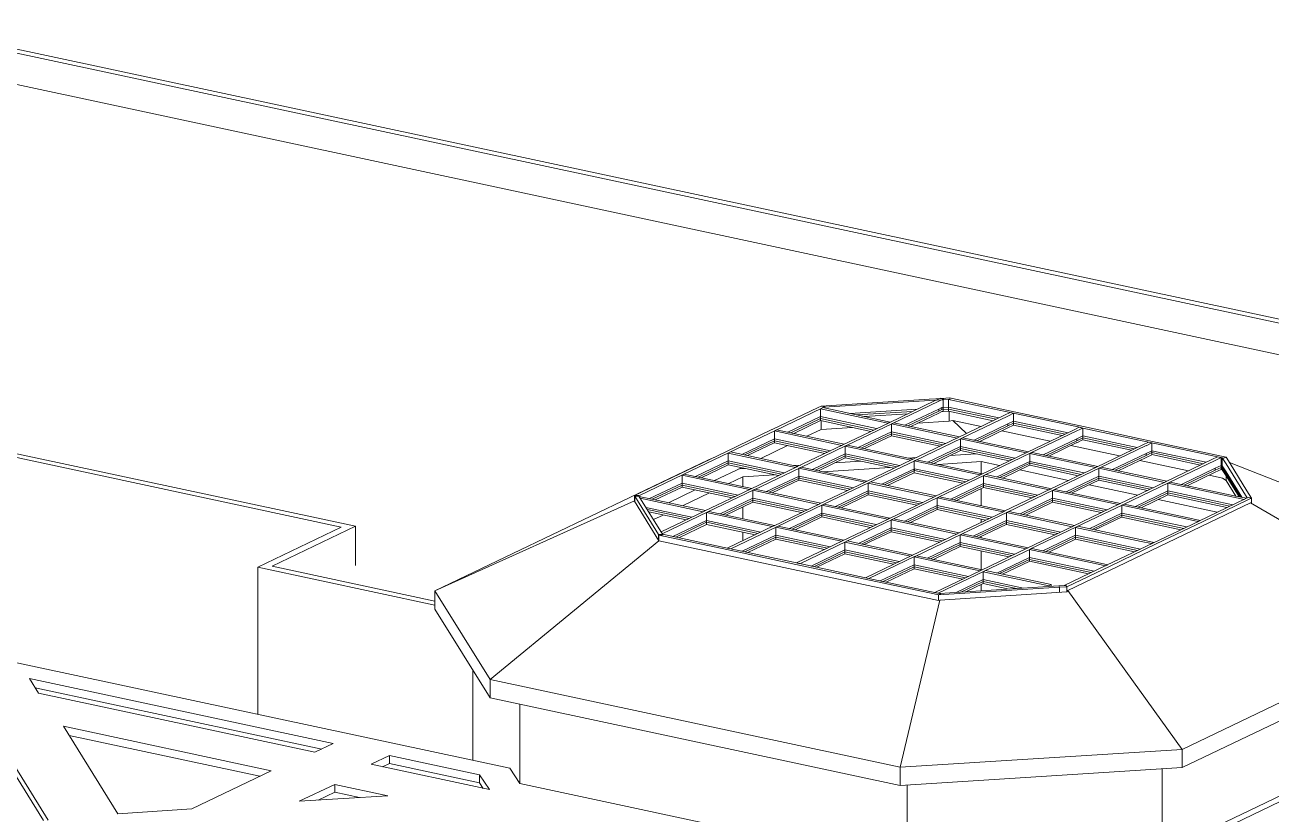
# Model space of a CAD drawing. Header units: millimetres. Extents: x -41144 to 51378, y -11813 to 34443.
# Drawn here: x 27925 to 42914, y -3548 to 5939 of the extents above; entities that cross this region are included whole.
import ezdxf

# ---------------------------------------------------------------- set-up
doc = ezdxf.new("R2010")
doc.units = ezdxf.units.MM
for name, color, linetype, lineweight in [('A-GENM', 13, 'Continuous', 9), ('A-GLAZ-CURT', 52, 'Continuous', 9), ('A-GLAZ-CWMG', 51, 'Continuous', 9), ('A-ROOF', 132, 'Continuous', 9), ('A-WALL', 113, 'Continuous', 9), ('I-WALL', 2, 'Continuous', 9)]:
    doc.layers.add(name, color=color, linetype=linetype, lineweight=lineweight)

# ---------------------------------------------------------------- blocks, each defined once
blk = doc.blocks.new('System Panel - Glazed-153580-3D Section 2')
at = {"layer": 'A-GLAZ-CURT'}
for p, q in [((35948, 21), (35395, 139)), ((35412, 112), (35914, 5))]:
    blk.add_line(p, q, dxfattribs=at)
blk = doc.blocks.new('System Panel - Glazed-153581-3D Section 2')
at = {"layer": 'A-GLAZ-CURT'}
for p, q in [((36125, -17), (35720, -211)), ((35754, -218), (36125, -40)), ((36779, -157), (36125, -17)), ((36125, -40), (36125, -17)), ((36125, -40), (36745, -173))]:
    blk.add_line(p, q, dxfattribs=at)
blk = doc.blocks.new('System Panel - Glazed-153474-3D Section 2')
at = {"layer": 'A-GLAZ-CURT'}
for p, q in [((36957, -195), (36551, -389)), ((36585, -396), (36957, -218)), ((37611, -334), (36957, -195)), ((36957, -218), (36957, -195)), ((36957, -218), (37577, -351))]:
    blk.add_line(p, q, dxfattribs=at)
blk = doc.blocks.new('System Panel - Glazed-153582-3D Section 2')
at = {"layer": 'A-GLAZ-CURT'}
for p, q in [((35829, 432), (35437, 244)), ((35471, 237), (35829, 408)), ((36503, 287), (35829, 432)), ((35829, 408), (35829, 432)), ((35829, 408), (36469, 271))]:
    blk.add_line(p, q, dxfattribs=at)
blk = doc.blocks.new('System Panel - Glazed-153440-3D Section 2')
at = {"layer": 'A-GLAZ-CURT'}
for p, q in [((36681, 249), (36289, 62)), ((36323, 54), (36681, 226)), ((37335, 110), (36681, 249)), ((36681, 226), (36681, 249)), ((36681, 226), (37301, 93))]:
    blk.add_line(p, q, dxfattribs=at)
blk = doc.blocks.new('System Panel - Glazed-153583-3D Section 2')
at = {"layer": 'A-GLAZ-CURT'}
for p, q in [((36384, 698), (35992, 510)), ((36027, 503), (36384, 674)), ((37059, 554), (36384, 698)), ((36384, 674), (36384, 698)), ((36384, 674), (37025, 537))]:
    blk.add_line(p, q, dxfattribs=at)
blk = doc.blocks.new('System Panel - Glazed-153584-3D Section 2')
at = {"layer": 'A-GLAZ-CURT'}
for p, q in [((39451, -728), (39126, -884)), ((39938, -832), (39451, -728)), ((39451, -752), (39451, -728)), ((39183, -880), (39451, -752)), ((39451, -752), (39852, -838))]:
    blk.add_line(p, q, dxfattribs=at)
blk = doc.blocks.new('System Panel - Glazed-153606-3D Section 2')
at = {"layer": 'A-GLAZ-CURT'}
for p, q in [((40007, -462), (39615, -650)), ((39649, -657), (40007, -486)), ((40786, -629), (40007, -462)), ((40007, -486), (40007, -462)), ((40007, -486), (40752, -645))]:
    blk.add_line(p, q, dxfattribs=at)
blk = doc.blocks.new('System Panel - Glazed-153586-3D Section 2')
at = {"layer": 'A-GLAZ-CURT'}
for p, q in [((40562, -196), (40171, -383)), ((40205, -391), (40562, -219)), ((41342, -362), (40562, -196)), ((40562, -219), (40562, -196)), ((40562, -219), (41308, -379))]:
    blk.add_line(p, q, dxfattribs=at)
blk = doc.blocks.new('System Panel - Glazed-153628-3D Section 2')
at = {"layer": 'A-GLAZ-CURT'}
for p, q in [((38659, 1320), (37847, 1268)), ((37933, 1250), (38602, 1293))]:
    blk.add_line(p, q, dxfattribs=at)
blk = doc.blocks.new('System Panel - Glazed-153627-3D Section 2')
at = {"layer": 'A-GLAZ-CURT'}
for p, q in [((38917, 1321), (38511, 1126)), ((38545, 1119), (38917, 1297)), ((38955, 1339), (38917, 1321)), ((38917, 1297), (38917, 1321)), ((38917, 1297), (38955, 1315)), ((39034, 1344), (38955, 1339)), ((38955, 1315), (38955, 1339)), ((38955, 1315), (39034, 1320)), ((39641, 1214), (39034, 1344)), ((39034, 1320), (39034, 1344)), ((39034, 1320), (39607, 1198))]:
    blk.add_line(p, q, dxfattribs=at)
blk = doc.blocks.new('System Panel - Glazed-153626-3D Section 2')
at = {"layer": 'A-GLAZ-CURT'}
for p, q in [((39748, 1143), (39343, 949)), ((39377, 941), (39748, 1119)), ((39818, 1176), (39748, 1143)), ((39748, 1119), (39818, 1153)), ((39748, 1119), (39748, 1143)), ((40472, 1037), (39818, 1176)), ((39818, 1153), (39818, 1176)), ((39818, 1153), (40438, 1020))]:
    blk.add_line(p, q, dxfattribs=at)
blk = doc.blocks.new('System Panel - Glazed-153625-3D Section 2')
at = {"layer": 'A-GLAZ-CURT'}
for p, q in [((42243, 609), (41837, 415)), ((42313, 643), (42243, 609)), ((42243, 586), (42313, 619)), ((42243, 586), (42243, 609)), ((42328, 640), (42313, 643)), ((42313, 619), (42313, 643)), ((42313, 619), (42328, 616)), ((42373, 568), (42328, 640)), ((42328, 616), (42328, 640)), ((42328, 616), (42373, 544)), ((41871, 408), (42243, 586)), ((42564, 260), (42373, 568)), ((42373, 544), (42373, 568)), ((42373, 544), (42547, 263))]:
    blk.add_line(p, q, dxfattribs=at)
blk = doc.blocks.new('Rectangular Mullion - 50 x 150mm-153574-3D Section 2')
at = {"layer": 'A-GLAZ-CWMG'}
for p, q in [((35313, 270), (35327, 248)), ((36112, 100), (35313, 270)), ((36084, 86), (35327, 248)), ((35879, -12), (35429, 84)), ((36112, 100), (36084, 86))]:
    blk.add_line(p, q, dxfattribs=at)
blk = doc.blocks.new('Rectangular Mullion - 50 x 150mm-153491-3D Section 2')
at = {"layer": 'A-GLAZ-CWMG'}
for p, q in [((39707, 1246), (39777, 1280)), ((39748, 1237), (39818, 1271)), ((39777, 1280), (39818, 1271)), ((39818, 1271), (39818, 1176)), ((39817, 1128), (39748, 1095)), ((39818, 1176), (39818, 1129))]:
    blk.add_line(p, q, dxfattribs=at)
blk = doc.blocks.new('Rectangular Mullion - 50 x 150mm-153575-3D Section 2')
at = {"layer": 'A-GLAZ-CWMG'}
for p, q in [((38875, 1424), (38939, 1454)), ((38917, 1415), (38980, 1445)), ((38939, 1454), (38980, 1445)), ((38955, 1291), (38917, 1273))]:
    blk.add_line(p, q, dxfattribs=at)
blk = doc.blocks.new('Rectangular Mullion - 50 x 150mm-153593-3D Section 2')
at = {"layer": 'A-GLAZ-CWMG'}
for p, q in [((38889, -889), (38942, -900)), ((38861, -902), (38914, -914)), ((38942, -900), (38914, -914)), ((38914, -914), (38914, -982))]:
    blk.add_line(p, q, dxfattribs=at)
blk = doc.blocks.new('Rectangular Mullion - 50 x 150mm-153510-3D Section 2')
at = {"layer": 'A-GLAZ-CWMG'}
for p, q in [((40361, -805), (40447, -800)), ((40371, -821), (40361, -805)), ((40371, -821), (40456, -815)), ((40371, -883), (40371, -821)), ((40447, -800), (40456, -815)), ((40456, -815), (40456, -878))]:
    blk.add_line(p, q, dxfattribs=at)
blk = doc.blocks.new('Rectangular Mullion - 50 x 150mm-153479-3D Section 2')
at = {"layer": 'A-GLAZ-CWMG'}
for p, q in [((41646, 446), (42201, 713)), ((41687, 437), (42243, 704)), ((42243, 562), (41906, 400))]:
    blk.add_line(p, q, dxfattribs=at)
blk = doc.blocks.new('Rectangular Mullion - 50 x 150mm-153428-3D Section 2')
at = {"layer": 'A-GLAZ-CWMG'}
for p, q in [((41090, 180), (41646, 446)), ((41132, 171), (41687, 437)), ((41673, 289), (41351, 134))]:
    blk.add_line(p, q, dxfattribs=at)
blk = doc.blocks.new('Rectangular Mullion - 50 x 150mm-153494-3D Section 2')
at = {"layer": 'A-GLAZ-CWMG'}
for p, q in [((38037, -707), (38592, -440)), ((38078, -716), (38634, -449)), ((38620, -598), (38283, -759)), ((38078, -716), (38037, -707))]:
    blk.add_line(p, q, dxfattribs=at)
blk = doc.blocks.new('Rectangular Mullion - 50 x 150mm-V15-3D Section 2')
at = {"layer": 'A-GLAZ-CWMG'}
for p, q in [((36929, -85), (37485, 181)), ((36971, -94), (37526, 172)), ((37512, 24), (37190, -131))]:
    blk.add_line(p, q, dxfattribs=at)
blk = doc.blocks.new('Rectangular Mullion - 50 x 150mm-V16-3D Section 2')
at = {"layer": 'A-GLAZ-CWMG'}
for p, q in [((38868, -884), (39424, -618)), ((38910, -893), (39465, -627)), ((38910, -893), (38868, -884)), ((39451, -776), (39241, -877))]:
    blk.add_line(p, q, dxfattribs=at)
blk = doc.blocks.new('Rectangular Mullion - 50 x 150mm-153452-3D Section 2')
at = {"layer": 'A-GLAZ-CWMG'}
for p, q in [((40936, -557), (41492, -291)), ((40978, -566), (41533, -300))]:
    blk.add_line(p, q, dxfattribs=at)
blk = doc.blocks.new('Rectangular Mullion - 50 x 150mm-153594-3D Section 2')
at = {"layer": 'A-GLAZ-CWMG'}
for p, q in [((38914, -914), (40178, -833)), ((38925, -897), (40168, -817)), ((38914, -914), (38914, -982))]:
    blk.add_line(p, q, dxfattribs=at)
blk = doc.blocks.new('Rectangular Mullion - 50 x 150mm-153595-3D Section 2')
at = {"layer": 'A-GLAZ-CWMG'}
for p, q in [((35551, -194), (36367, -369)), ((35551, -194), (35551, -263)), ((35596, -185), (36394, -355))]:
    blk.add_line(p, q, dxfattribs=at)
blk = doc.blocks.new('Rectangular Mullion - 50 x 150mm-153512-3D Section 2')
at = {"layer": 'A-GLAZ-CWMG'}
for p, q in [((40168, -817), (40361, -805)), ((40178, -833), (40371, -821))]:
    blk.add_line(p, q, dxfattribs=at)
blk = doc.blocks.new('Rectangular Mullion - 50 x 150mm-153596-3D Section 2')
at = {"layer": 'A-GLAZ-CWMG'}
for p, q in [((35546, -186), (35595, -183)), ((35546, -254), (35546, -186)), ((35546, -186), (35551, -194)), ((35600, -191), (35551, -194)), ((35551, -194), (35551, -263)), ((35595, -183), (35600, -191))]:
    blk.add_line(p, q, dxfattribs=at)
blk = doc.blocks.new('Rectangular Mullion - 50 x 150mm-153514-3D Section 2')
at = {"layer": 'A-GLAZ-CWMG'}
for p, q in [((42603, 242), (42638, 259)), ((42638, 259), (42680, 250)), ((42644, 233), (42680, 250)), ((42680, 250), (42680, 189))]:
    blk.add_line(p, q, dxfattribs=at)
blk = doc.blocks.new('Rectangular Mullion - 50 x 150mm-153597-3D Section 2')
at = {"layer": 'A-GLAZ-CWMG'}
for p, q in [((39034, 1438), (39034, 1344)), ((39798, 1275), (39034, 1438)), ((39825, 1288), (39045, 1455)), ((39034, 1344), (39034, 1296)), ((39572, 1181), (39034, 1296))]:
    blk.add_line(p, q, dxfattribs=at)
blk = doc.blocks.new('Rectangular Mullion - 50 x 150mm-153598-3D Section 2')
at = {"layer": 'A-GLAZ-CWMG'}
for p, q in [((42328, 734), (42328, 640)), ((42373, 662), (42328, 734)), ((42328, 640), (42328, 592)), ((42422, 665), (42373, 743)), ((42373, 520), (42328, 592))]:
    blk.add_line(p, q, dxfattribs=at)
blk = doc.blocks.new('Rectangular Mullion - 50 x 150mm-153599-3D Section 2')
at = {"layer": 'A-GLAZ-CWMG'}
for p, q in [((38801, 1440), (37503, 1357)), ((38811, 1424), (37533, 1343)), ((37533, 1343), (37533, 1336)), ((38544, 1265), (38020, 1232))]:
    blk.add_line(p, q, dxfattribs=at)
blk = doc.blocks.new('Rectangular Mullion - 50 x 150mm-153517-3D Section 2')
at = {"layer": 'A-GLAZ-CWMG'}
for p, q in [((35801, 541), (35256, 280)), ((35842, 533), (35309, 277)), ((35829, 384), (35506, 229)), ((35256, 212), (35256, 280))]:
    blk.add_line(p, q, dxfattribs=at)
blk = doc.blocks.new('Rectangular Mullion - 50 x 150mm-153431-3D Section 2')
at = {"layer": 'A-GLAZ-CWMG'}
for p, q in [((37792, 876), (37820, 889)), ((37792, 782), (37792, 876)), ((38582, 707), (37792, 876)), ((37792, 734), (37792, 782)), ((38610, 720), (37820, 889)), ((38377, 609), (37792, 734)), ((38610, 720), (38582, 707))]:
    blk.add_line(p, q, dxfattribs=at)
blk = doc.blocks.new('Rectangular Mullion - 50 x 150mm-153536-3D Section 2')
at = {"layer": 'A-GLAZ-CWMG'}
for p, q in [((42061, -18), (41936, 9)), ((42033, -31), (41908, -4)), ((42061, -18), (42033, -31))]:
    blk.add_line(p, q, dxfattribs=at)
blk = doc.blocks.new('Rectangular Mullion - 50 x 150mm-153576-3D Section 2')
at = {"layer": 'A-GLAZ-CWMG'}
for p, q in [((41118, 165), (41146, 178)), ((41118, 70), (41118, 165)), ((41908, -4), (41118, 165)), ((41936, 9), (41146, 178)), ((41118, 23), (41118, 70)), ((41828, -129), (41118, 23))]:
    blk.add_line(p, q, dxfattribs=at)
blk = doc.blocks.new('Rectangular Mullion - 50 x 150mm-153577-3D Section 2')
at = {"layer": 'A-GLAZ-CWMG'}
for p, q in [((36940, 1058), (36967, 1072)), ((36940, 964), (36940, 1058)), ((37750, 885), (36940, 1058)), ((37778, 898), (36967, 1072)), ((36940, 916), (36940, 964)), ((37545, 787), (36940, 916)), ((37778, 898), (37750, 885))]:
    blk.add_line(p, q, dxfattribs=at)
blk = doc.blocks.new('Rectangular Mullion - 50 x 150mm-V17-3D Section 2')
at = {"layer": 'A-GLAZ-CWMG'}
for p, q in [((42201, 713), (42271, 746)), ((42243, 704), (42313, 737)), ((42271, 746), (42313, 737)), ((42313, 737), (42313, 643)), ((42313, 643), (42313, 595)), ((42313, 595), (42243, 562))]:
    blk.add_line(p, q, dxfattribs=at)
blk = doc.blocks.new('Rectangular Mullion - 50 x 150mm-153518-3D Section 2')
at = {"layer": 'A-GLAZ-CWMG'}
for p, q in [((37503, 1357), (37467, 1340)), ((37503, 1357), (37545, 1348)), ((37545, 1348), (37509, 1331))]:
    blk.add_line(p, q, dxfattribs=at)
blk = doc.blocks.new('Rectangular Mullion - 50 x 150mm-153463-3D Section 2')
at = {"layer": 'A-GLAZ-CWMG'}
for p, q in [((37198, -547), (38030, -724)), ((37226, -533), (38057, -711))]:
    blk.add_line(p, q, dxfattribs=at)
blk = doc.blocks.new('Rectangular Mullion - 50 x 150mm-V18-3D Section 2')
at = {"layer": 'A-GLAZ-CWMG'}
for p, q in [((37467, 1340), (36912, 1074)), ((37509, 1331), (36954, 1065)), ((37495, 1182), (37172, 1028))]:
    blk.add_line(p, q, dxfattribs=at)
blk = doc.blocks.new('Rectangular Mullion - 50 x 150mm-153600-3D Section 2')
at = {"layer": 'A-GLAZ-CWMG'}
for p, q in [((38960, 1450), (38801, 1440)), ((38969, 1434), (38811, 1424)), ((38969, 1292), (38955, 1291))]:
    blk.add_line(p, q, dxfattribs=at)
blk = doc.blocks.new('Rectangular Mullion - 50 x 150mm-153578-3D Section 2')
at = {"layer": 'A-GLAZ-CWMG'}
for p, q in [((35578, -156), (36098, 93)), ((35592, -178), (36139, 84)), ((36125, -65), (35789, -226)), ((35578, -156), (35592, -178))]:
    blk.add_line(p, q, dxfattribs=at)
blk = doc.blocks.new('Rectangular Mullion - 50 x 150mm-153601-3D Section 2')
at = {"layer": 'A-GLAZ-CWMG'}
for p, q in [((35261, 272), (35546, -186)), ((35310, 275), (35595, -183))]:
    blk.add_line(p, q, dxfattribs=at)
blk = doc.blocks.new('Rectangular Mullion - 50 x 150mm-153602-3D Section 2')
at = {"layer": 'A-GLAZ-CWMG'}
for p, q in [((35256, 280), (35305, 284)), ((35256, 212), (35256, 280)), ((35256, 280), (35261, 272)), ((35310, 275), (35261, 272)), ((35261, 272), (35261, 203)), ((35305, 284), (35310, 275))]:
    blk.add_line(p, q, dxfattribs=at)
blk = doc.blocks.new('Rectangular Mullion - 50 x 150mm-153603-3D Section 2')
at = {"layer": 'A-GLAZ-CWMG'}
for p, q in [((39045, 1455), (38960, 1450)), ((38969, 1434), (38960, 1450)), ((39055, 1440), (38969, 1434)), ((38969, 1340), (38969, 1434)), ((39045, 1455), (39055, 1440)), ((38969, 1292), (38969, 1340)), ((39034, 1296), (38969, 1292))]:
    blk.add_line(p, q, dxfattribs=at)
blk = doc.blocks.new('Rectangular Mullion - 50 x 150mm-153523-3D Section 2')
at = {"layer": 'A-GLAZ-CWMG'}
for p, q in [((42627, 253), (42575, 336)), ((42680, 250), (42624, 339)), ((42680, 250), (42680, 189))]:
    blk.add_line(p, q, dxfattribs=at)
blk = doc.blocks.new('Rectangular Mullion - 50 x 150mm-153524-3D Section 2')
at = {"layer": 'A-GLAZ-CWMG'}
for p, q in [((40426, -801), (40936, -557)), ((40456, -815), (40978, -566)), ((40456, -815), (40456, -878))]:
    blk.add_line(p, q, dxfattribs=at)
blk = doc.blocks.new('Rectangular Mullion - 50 x 150mm-153525-3D Section 2')
at = {"layer": 'A-GLAZ-CWMG'}
for p, q in [((42575, 336), (42373, 662)), ((42624, 339), (42422, 665)), ((42530, 267), (42373, 520))]:
    blk.add_line(p, q, dxfattribs=at)
blk = doc.blocks.new('Rectangular Mullion - 50 x 150mm-153604-3D Section 2')
at = {"layer": 'A-GLAZ-CWMG'}
for p, q in [((42373, 743), (42320, 755)), ((42345, 730), (42292, 742)), ((42373, 743), (42345, 730)), ((42328, 592), (42313, 595))]:
    blk.add_line(p, q, dxfattribs=at)
blk = doc.blocks.new('Rectangular Mullion - 50 x 150mm-V19-3D Section 2')
at = {"layer": 'A-GLAZ-CWMG'}
for p, q in [((42292, 742), (41460, 919)), ((42320, 755), (41488, 933)), ((42066, 648), (41481, 773))]:
    blk.add_line(p, q, dxfattribs=at)
blk = doc.blocks.new('Rectangular Mullion - 50 x 150mm-153605-3D Section 2')
at = {"layer": 'A-GLAZ-CWMG'}
for p, q in [((39451, -634), (39479, -621)), ((39451, -728), (39451, -634)), ((40241, -803), (39451, -634)), ((39451, -776), (39451, -728)), ((40269, -789), (39479, -621)), ((39765, -843), (39451, -776)), ((40269, -789), (40241, -803)), ((40241, -803), (40241, -813)), ((40269, -811), (40269, -789))]:
    blk.add_line(p, q, dxfattribs=at)
blk = doc.blocks.new('Family1 - Family1-218933-3D Section 2')
at = {"layer": 'A-GENM'}
for p, q in [((33759, -2998), (26955, -1543)), ((28090, -2095), (27981, -1919)), ((27981, -1919), (31631, -2700)), ((31495, -2766), (28049, -2029)), ((31412, -2805), (28090, -2095)), ((27355, -2252), (28205, -3620)), ((28149, -3624), (27355, -2347)), ((29044, -3545), (28391, -2493)), ((28391, -2493), (30886, -3027)), ((30749, -3093), (28458, -2603)), ((31631, -2700), (31412, -2805)), ((32091, -2950), (32310, -2845)), ((32310, -2845), (33394, -3077)), ((32310, -2940), (32310, -2845)), ((33512, -3254), (32091, -2950)), ((32310, -2940), (32228, -2980)), ((33394, -3172), (32310, -2940)), ((30886, -3027), (29932, -3484)), ((33394, -3077), (33512, -3254)), ((33394, -3077), (33394, -3172)), ((33880, -3181), (33759, -2998)), ((31225, -3395), (31652, -3191)), ((31652, -3286), (31454, -3380)), ((31652, -3191), (32289, -3327)), ((31652, -3191), (31652, -3286)), ((31948, -3349), (31652, -3286)), ((33439, -3239), (33394, -3172)), ((38536, -4176), (33880, -3181)), ((32289, -3327), (31225, -3395)), ((29932, -3484), (29044, -3545))]:
    blk.add_line(p, q, dxfattribs=at)

msp = doc.modelspace()

# ---------------------------------------------------------------- linework, layer by layer
at = {"layer": 'A-ROOF'}
for p, q in [((39043, 1174), (39043, 1294)), ((37503, 1076), (37331, 994)), ((37503, 1076), (37503, 1181)), ((37880, 1100), (37503, 1076)), ((39043, 1174), (38660, 1150)), ((39088, 1185), (39043, 1174)), ((39043, 1174), (39043, 1174)), ((39428, 1112), (39088, 1185)), ((39088, 1185), (39249, 1027)), ((40259, 934), (39674, 1060)), ((37099, 882), (36776, 728)), ((41091, 757), (40506, 882)), ((36139, 708), (32857, -865)), ((36139, 708), (36223, 744)), ((36543, 616), (36220, 461)), ((41922, 579), (41337, 704)), ((42414, 677), (44404, -106)), ((42331, 491), (42169, 526)), ((42373, 463), (42331, 491)), ((42373, 519), (42373, 463)), ((42490, 275), (42373, 463)), ((35987, 350), (35665, 195)), ((35256, 218), (32857, -865)), ((35551, -263), (35256, 212)), ((42668, 192), (40470, -861)), ((42680, 189), (42668, 192)), ((42668, 192), (45095, -1213)), ((35432, 84), (35430, 83)), ((35551, -263), (33520, -1931)), ((38914, -982), (35551, -263)), ((32857, -865), (33520, -1931)), ((32857, -1083), (32857, -865)), ((40456, -878), (38930, -975)), ((40470, -861), (40456, -878)), ((41845, -2770), (40470, -861)), ((38930, -975), (38451, -2986)), ((38930, -975), (38914, -982)), ((33520, -2150), (32857, -1083)), ((41845, -2770), (45095, -1213)), ((45095, -1431), (41845, -2989)), ((33520, -1931), (38451, -2986)), ((33520, -2150), (33520, -1931)), ((38451, -3205), (33520, -2150)), ((38451, -2986), (41845, -2770)), ((41845, -2989), (41845, -2770)), ((38451, -3205), (38451, -2986)), ((41845, -2989), (38451, -3205))]:
    msp.add_line(p, q, dxfattribs=at)
at = {"layer": 'A-WALL'}
for p, q in [((39055, 763), (39364, 783)), ((36511, 601), (36590, 606)), ((37172, 643), (37257, 648)), ((38330, 619), (37524, 567)), ((37668, 675), (37977, 694)), ((38559, 731), (38644, 737)), ((39426, 689), (38911, 656)), ((39647, 641), (39426, 689)), ((39426, 689), (39426, 546)), ((36560, 506), (36391, 425)), ((36943, 530), (36560, 506)), ((36560, 506), (36560, 389)), ((40479, 463), (39894, 589)), ((36158, 313), (35835, 159)), ((39426, 365), (39426, 161)), ((41310, 286), (40725, 411)), ((42267, 81), (41557, 233)), ((35603, 47), (35487, -8)), ((36560, 144), (36560, 4)), ((39426, -1), (39426, -41)), ((36560, -158), (36560, -262)), ((39426, -212), (39426, -224)), ((39426, -386), (39426, -609)), ((39426, -788), (39426, -865)), ((33880, -2227), (33880, -3181)), ((41604, -3004), (41604, -4006)), ((38536, -3199), (38536, -4176))]:
    msp.add_line(p, q, dxfattribs=at)
at = {"layer": 'I-WALL'}
for p, q in [((26471, 5939), (51378, 612)), ((51206, 602), (26505, 5884)), ((26777, 5447), (50659, 340)), ((26955, 971), (31903, -87)), ((31731, -98), (26955, 924)), ((30726, -579), (31731, -98)), ((31903, -87), (30898, -568)), ((31903, -561), (31903, -87)), ((30726, -2349), (30726, -579)), ((32857, -1035), (30726, -579)), ((30898, -568), (32857, -987)), ((36230, -6581), (47463, -1199)), ((47566, -1221), (36333, -6603)), ((33314, -2903), (33314, -1818))]:
    msp.add_line(p, q, dxfattribs=at)

# ---------------------------------------------------------------- block references
at = {"layer": 'A-GENM'}
msp.add_blockref('Family1 - Family1-218933-3D Section 2', (0, 0), dxfattribs=at)
at = {"layer": 'A-GLAZ-CURT'}
for name, p in [('System Panel - Glazed-153583-3D Section 2', (1111, 532)), ('System Panel - Glazed-153628-3D Section 2', (0, 0)), ('System Panel - Glazed-153627-3D Section 2', (0, 0)), ('System Panel - Glazed-153626-3D Section 2', (0, 0)), ('System Panel - Glazed-153583-3D Section 2', (556, 266)), ('System Panel - Glazed-153440-3D Section 2', (1667, 799)), ('System Panel - Glazed-153626-3D Section 2', (831, -178)), ('System Panel - Glazed-153440-3D Section 2', (1111, 532)), ('System Panel - Glazed-153440-3D Section 2', (2498, 621)), ('System Panel - Glazed-153626-3D Section 2', (1663, -356)), ('System Panel - Glazed-153583-3D Section 2', (0, 0)), ('System Panel - Glazed-153440-3D Section 2', (1943, 355)), ('System Panel - Glazed-153440-3D Section 2', (3330, 443)), ('System Panel - Glazed-153625-3D Section 2', (0, 0)), ('System Panel - Glazed-153440-3D Section 2', (556, 266)), ('System Panel - Glazed-153440-3D Section 2', (4161, 265)), ('System Panel - Glazed-153582-3D Section 2', (0, 0)), ('System Panel - Glazed-153440-3D Section 2', (1387, 88)), ('System Panel - Glazed-153440-3D Section 2', (2774, 177)), ('System Panel - Glazed-153586-3D Section 2', (1111, 532)), ('System Panel - Glazed-153440-3D Section 2', (0, 0)), ('System Panel - Glazed-153440-3D Section 2', (2219, -89)), ('System Panel - Glazed-153440-3D Section 2', (3606, -1)), ('System Panel - Glazed-153580-3D Section 2', (0, 0)), ('System Panel - Glazed-153440-3D Section 2', (831, -178)), ('System Panel - Glazed-153586-3D Section 2', (556, 266)), ('System Panel - Glazed-153581-3D Section 2', (0, 0)), ('System Panel - Glazed-153440-3D Section 2', (1663, -356)), ('System Panel - Glazed-153440-3D Section 2', (3050, -267)), ('System Panel - Glazed-153474-3D Section 2', (0, 0)), ('System Panel - Glazed-153440-3D Section 2', (2494, -533)), ('System Panel - Glazed-153586-3D Section 2', (0, 0)), ('System Panel - Glazed-153474-3D Section 2', (831, -178)), ('System Panel - Glazed-153474-3D Section 2', (1663, -356)), ('System Panel - Glazed-153606-3D Section 2', (0, 0)), ('System Panel - Glazed-153584-3D Section 2', (0, 0))]:
    msp.add_blockref(name, p, dxfattribs=at)
at = {"layer": 'A-GLAZ-CWMG'}
for name, p in [('Rectangular Mullion - 50 x 150mm-153518-3D Section 2', (0, 0)), ('Rectangular Mullion - 50 x 150mm-153599-3D Section 2', (0, 0)), ('Rectangular Mullion - 50 x 150mm-153479-3D Section 2', (-3326, 711)), ('Rectangular Mullion - 50 x 150mm-153600-3D Section 2', (0, 0)), ('Rectangular Mullion - 50 x 150mm-153575-3D Section 2', (0, 0)), ('Rectangular Mullion - 50 x 150mm-153603-3D Section 2', (0, 0)), ('Rectangular Mullion - 50 x 150mm-153597-3D Section 2', (0, 0)), ('Rectangular Mullion - 50 x 150mm-V18-3D Section 2', (0, 0)), ('Rectangular Mullion - 50 x 150mm-153577-3D Section 2', (556, 266)), ('Rectangular Mullion - 50 x 150mm-153479-3D Section 2', (-2494, 533)), ('Rectangular Mullion - 50 x 150mm-153491-3D Section 2', (0, 0)), ('Rectangular Mullion - 50 x 150mm-V19-3D Section 2', (-1663, 356)), ('Rectangular Mullion - 50 x 150mm-V18-3D Section 2', (-556, -266)), ('Rectangular Mullion - 50 x 150mm-153577-3D Section 2', (0, 0)), ('Rectangular Mullion - 50 x 150mm-153428-3D Section 2', (-3326, 711)), ('Rectangular Mullion - 50 x 150mm-153431-3D Section 2', (556, 266)), ('Rectangular Mullion - 50 x 150mm-153479-3D Section 2', (-1663, 356)), ('Rectangular Mullion - 50 x 150mm-153491-3D Section 2', (831, -178)), ('Rectangular Mullion - 50 x 150mm-V19-3D Section 2', (-831, 178)), ('Rectangular Mullion - 50 x 150mm-153428-3D Section 2', (-2494, 533)), ('Rectangular Mullion - 50 x 150mm-153431-3D Section 2', (1387, 88)), ('Rectangular Mullion - 50 x 150mm-153491-3D Section 2', (1663, -356)), ('Rectangular Mullion - 50 x 150mm-V19-3D Section 2', (0, 0)), ('Rectangular Mullion - 50 x 150mm-V18-3D Section 2', (-1111, -532)), ('Rectangular Mullion - 50 x 150mm-153577-3D Section 2', (-556, -266)), ('Rectangular Mullion - 50 x 150mm-153428-3D Section 2', (-3882, 445)), ('Rectangular Mullion - 50 x 150mm-153431-3D Section 2', (0, 0)), ('Rectangular Mullion - 50 x 150mm-153428-3D Section 2', (-1663, 356)), ('Rectangular Mullion - 50 x 150mm-153431-3D Section 2', (2219, -89)), ('Rectangular Mullion - 50 x 150mm-153479-3D Section 2', (-831, 178)), ('Rectangular Mullion - 50 x 150mm-153604-3D Section 2', (0, 0)), ('Rectangular Mullion - 50 x 150mm-153428-3D Section 2', (-4437, 179)), ('Rectangular Mullion - 50 x 150mm-153431-3D Section 2', (-556, -266)), ('Rectangular Mullion - 50 x 150mm-153428-3D Section 2', (-3050, 267)), ('Rectangular Mullion - 50 x 150mm-153431-3D Section 2', (831, -178)), ('Rectangular Mullion - 50 x 150mm-153428-3D Section 2', (-831, 178)), ('Rectangular Mullion - 50 x 150mm-153431-3D Section 2', (3050, -267)), ('Rectangular Mullion - 50 x 150mm-153479-3D Section 2', (0, 0)), ('Rectangular Mullion - 50 x 150mm-V17-3D Section 2', (0, 0)), ('Rectangular Mullion - 50 x 150mm-153598-3D Section 2', (0, 0)), ('Rectangular Mullion - 50 x 150mm-153525-3D Section 2', (0, 0)), ('Rectangular Mullion - 50 x 150mm-153517-3D Section 2', (0, 0)), ('Rectangular Mullion - 50 x 150mm-153577-3D Section 2', (-1111, -532)), ('Rectangular Mullion - 50 x 150mm-153428-3D Section 2', (-2219, 89)), ('Rectangular Mullion - 50 x 150mm-153431-3D Section 2', (1663, -356)), ('Rectangular Mullion - 50 x 150mm-153428-3D Section 2', (-4993, -87)), ('Rectangular Mullion - 50 x 150mm-153431-3D Section 2', (-1111, -532)), ('Rectangular Mullion - 50 x 150mm-153428-3D Section 2', (-3606, 1)), ('Rectangular Mullion - 50 x 150mm-153431-3D Section 2', (276, -444)), ('Rectangular Mullion - 50 x 150mm-153428-3D Section 2', (-1387, -88)), ('Rectangular Mullion - 50 x 150mm-153431-3D Section 2', (2494, -533)), ('Rectangular Mullion - 50 x 150mm-153428-3D Section 2', (0, 0)), ('Rectangular Mullion - 50 x 150mm-153576-3D Section 2', (556, 266)), ('Rectangular Mullion - 50 x 150mm-153523-3D Section 2', (0, 0)), ('Rectangular Mullion - 50 x 150mm-153602-3D Section 2', (0, 0)), ('Rectangular Mullion - 50 x 150mm-153601-3D Section 2', (0, 0)), ('Rectangular Mullion - 50 x 150mm-153574-3D Section 2', (0, 0)), ('Rectangular Mullion - 50 x 150mm-V15-3D Section 2', (0, 0)), ('Rectangular Mullion - 50 x 150mm-153431-3D Section 2', (-280, -710)), ('Rectangular Mullion - 50 x 150mm-153428-3D Section 2', (-2774, -177)), ('Rectangular Mullion - 50 x 150mm-153431-3D Section 2', (1107, -622)), ('Rectangular Mullion - 50 x 150mm-153428-3D Section 2', (-556, -266)), ('Rectangular Mullion - 50 x 150mm-153576-3D Section 2', (0, 0)), ('Rectangular Mullion - 50 x 150mm-153452-3D Section 2', (1111, 532)), ('Rectangular Mullion - 50 x 150mm-153536-3D Section 2', (556, 266)), ('Rectangular Mullion - 50 x 150mm-153514-3D Section 2', (0, 0)), ('Rectangular Mullion - 50 x 150mm-153578-3D Section 2', (0, 0)), ('Rectangular Mullion - 50 x 150mm-153431-3D Section 2', (-1667, -799)), ('Rectangular Mullion - 50 x 150mm-153428-3D Section 2', (-3330, -443)), ('Rectangular Mullion - 50 x 150mm-153431-3D Section 2', (552, -888)), ('Rectangular Mullion - 50 x 150mm-153428-3D Section 2', (-1943, -355)), ('Rectangular Mullion - 50 x 150mm-153431-3D Section 2', (1939, -800)), ('Rectangular Mullion - 50 x 150mm-153536-3D Section 2', (0, 0)), ('Rectangular Mullion - 50 x 150mm-153494-3D Section 2', (-1663, 356)), ('Rectangular Mullion - 50 x 150mm-153431-3D Section 2', (-835, -976)), ('Rectangular Mullion - 50 x 150mm-153428-3D Section 2', (-1111, -532)), ('Rectangular Mullion - 50 x 150mm-153576-3D Section 2', (-556, -266)), ('Rectangular Mullion - 50 x 150mm-153452-3D Section 2', (556, 266)), ('Rectangular Mullion - 50 x 150mm-153596-3D Section 2', (0, 0)), ('Rectangular Mullion - 50 x 150mm-153595-3D Section 2', (0, 0)), ('Rectangular Mullion - 50 x 150mm-153494-3D Section 2', (-831, 178)), ('Rectangular Mullion - 50 x 150mm-153431-3D Section 2', (-4, -1154)), ('Rectangular Mullion - 50 x 150mm-153428-3D Section 2', (-2498, -621)), ('Rectangular Mullion - 50 x 150mm-153431-3D Section 2', (1383, -1066)), ('Rectangular Mullion - 50 x 150mm-153452-3D Section 2', (0, 0)), ('Rectangular Mullion - 50 x 150mm-153536-3D Section 2', (-556, -266)), ('Rectangular Mullion - 50 x 150mm-153463-3D Section 2', (-831, 178)), ('Rectangular Mullion - 50 x 150mm-153494-3D Section 2', (0, 0)), ('Rectangular Mullion - 50 x 150mm-153431-3D Section 2', (828, -1332)), ('Rectangular Mullion - 50 x 150mm-153428-3D Section 2', (-1667, -799)), ('Rectangular Mullion - 50 x 150mm-153576-3D Section 2', (-1111, -532)), ('Rectangular Mullion - 50 x 150mm-153463-3D Section 2', (0, 0)), ('Rectangular Mullion - 50 x 150mm-153524-3D Section 2', (0, 0)), ('Rectangular Mullion - 50 x 150mm-153536-3D Section 2', (-1111, -532)), ('Rectangular Mullion - 50 x 150mm-153463-3D Section 2', (831, -178)), ('Rectangular Mullion - 50 x 150mm-V16-3D Section 2', (0, 0)), ('Rectangular Mullion - 50 x 150mm-153605-3D Section 2', (0, 0)), ('Rectangular Mullion - 50 x 150mm-153593-3D Section 2', (0, 0)), ('Rectangular Mullion - 50 x 150mm-153594-3D Section 2', (0, 0)), ('Rectangular Mullion - 50 x 150mm-153512-3D Section 2', (0, 0)), ('Rectangular Mullion - 50 x 150mm-153510-3D Section 2', (0, 0))]:
    msp.add_blockref(name, p, dxfattribs=at)

doc.saveas('drawing.dxf')
